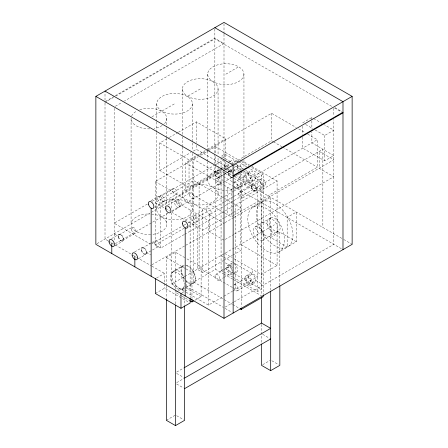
<?xml version="1.0" encoding="UTF-8"?>
<svg xmlns="http://www.w3.org/2000/svg" width="448" height="448" viewBox="0 0 448 448"><rect width="100%" height="100%" fill="white"/><g stroke="black" fill="none" stroke-linecap="round" stroke-linejoin="round"><path stroke-width="0.34" stroke-dasharray="2.24 1.68" d="M200.2 88.984L187.208 96.488M105.616 101.315L114.671 96.09M115.27 95.743L214.85 38.254L224 43.54L124.426 101.024M113.462 97.423L105.011 102.301L105.011 91.756M115.875 96.029L214.85 38.886L332.108 106.585M115.371 106.254L122.013 102.418M151.956 116.838L174.574 103.779M225.831 74.189L238.644 66.791M225.646 162.12L225.646 166.242L189.034 187.376L159.746 170.47L159.746 142.99L168.75 137.794M169.35 137.446L177.755 132.591M178.354 132.25L196.358 121.85L225.646 138.762L225.646 159.37M159.746 170.47L190.954 152.449M193.357 151.066L196.358 149.33L225.646 166.242M159.746 142.99L189.034 159.897L196.241 155.742M196.84 155.394L205.24 150.545M207.642 149.156L225.646 138.762M224.655 213.013L185.556 190.445L185.556 162.966L197.07 156.318M199.494 154.918L206.763 150.718M207.368 150.371L271.594 113.294L296.285 127.546M184.089 234.623L160.664 248.147L155.17 244.978L155.17 181.563L198.363 156.626M200.738 155.26L207.861 151.144M208.454 150.802L215.578 146.686L239.075 160.255M237.334 161.364L224.734 154.09L221.071 156.201L233.677 163.475M150.92 200.676L158.357 196.381M160.261 195.877L173.074 188.479M147.358 204.042L114.167 223.205L150.175 243.998M152.186 201.258L214.95 165.021M215.55 164.674L224 159.796M228.161 162.406L231.297 160.597M163.626 201.706A3.366 1.943 60 0 0 162.562 196.493A3.366 1.943 60 0 0 159.645 198.178A3.366 1.943 60 0 0 163.626 201.706L176.439 194.309A3.366 1.943 60 0 0 175.375 189.095A3.366 1.943 60 0 0 172.458 190.775A3.366 1.943 60 0 0 176.439 194.309M215.729 171.674L220.388 168.986M220.97 168.65L228.542 164.276M154.801 207.402L162.238 203.106M185.556 190.445L221.306 169.803M223.731 168.403L230.395 164.556M231 164.209L271.594 140.773L272.798 141.467M302.714 122.802L311.87 117.522L313.057 118.205M225.943 168.185L224.734 168.885L224.734 161.487M236.841 161.89L240.475 159.796M97.003 243.684L224 170.363M167.944 205.005L175.381 200.715M177.285 200.211L190.098 192.814M111.563 238.616L119 234.321M228.833 170.912L232.266 168.93M232.837 168.599L237.983 165.626A3.881 2.24 60 0 1 242.463 169.243M119.258 234.774L132.07 227.371M216.278 178.758L223.266 174.72M223.849 174.384L229.09 171.36M219.089 177.509A3.366 1.943 60 0 0 218.03 172.295A3.366 1.943 60 0 0 215.113 173.97A3.366 1.943 60 0 0 219.089 177.509L223.166 175.151M223.748 174.815L231.902 170.106M232.814 171.674L236.471 169.562M115.371 243.65L167.877 213.338M172.099 210.896L223.395 181.283M171.825 211.736L179.262 207.441M122.623 240.598L135.436 233.201M219.643 184.587L232.456 177.19M115.444 245.342L122.881 241.052M233.862 176.977L241.87 172.351M245.941 173.275L249.603 171.164M234.035 182.246L246.848 174.849M224.05 185.186L231.325 189.386L232.534 188.686M233.139 188.339L317.358 139.714L317.358 167.194L234.354 215.118M315.185 130.004L324.682 135.486L333.833 130.2L324.335 124.718M237.401 188.076L250.214 180.673M155.17 181.563L202.765 209.042L224.386 196.56M224.991 196.213L233.397 191.358M234.002 191.01L263.172 174.166L263.172 294.678M185.539 220.002L192.405 216.037M251.121 182.246L254.778 180.13M194.309 215.538L207.122 208.135M134.624 251.933L142.061 247.638M251.899 184.229L261.05 178.942M142.324 248.086L151.06 243.046M151.642 242.71L155.137 240.688M239.344 192.074L252.157 184.677M151.984 243.645L183.366 225.529M183.971 225.182L185.78 224.134M188.194 222.74L224.403 201.835M225.008 201.488L233.453 196.61M234.058 196.263L260.613 180.93L260.613 202.07M155.17 244.978L185.203 227.64M185.802 227.293L188.205 225.904M188.81 225.557L193.614 222.785L199.102 225.954M197.674 221.362L210.487 213.965M224 240.117L209.356 231.661L209.356 214.749L224.442 206.041M225.047 205.694L233.498 200.816M234.097 200.469L322.851 149.223L322.851 227.433M188.849 227.058L196.286 222.762M145.69 253.915L158.502 246.518M242.71 197.904L255.522 190.506M138.51 258.658L145.947 254.363M255.78 190.954L264.93 185.668M184.688 234.276L224.806 211.114M225.254 210.857L257.684 192.136L234.276 178.618M233.884 258.72L261.346 274.574L277.088 265.485L277.088 180.93L261.346 190.019L236.135 175.465M224.386 217.7L202.765 230.182L172.066 212.458M224.991 217.353L233.397 212.498M234.002 212.15L241.209 207.99L233.918 203.778M302.714 137.2L302.714 148.17L324.682 160.849L333.833 155.568L311.87 142.884L311.87 131.914M225.254 213.36L231.325 216.866L233.744 215.466M151.984 264.785L185.175 245.622M185.78 245.274L224.442 222.953M225.008 222.628L233.654 217.633M234.058 217.398L333.833 159.796L319.189 151.34L319.189 168.246L333.833 176.702L234.259 234.192M252.84 207.323L262.08 201.986M166.337 285.499L166.337 257.555L175.487 252.269L185.623 258.121M156.498 278.034L164.506 273.409L164.506 282.822M225.21 239.417L233.654 234.539M184.33 288.719A10.354 5.981 60 0 1 173.975 282.738A10.354 5.981 60 0 1 173.975 270.782L183.126 265.496M172.497 272.233L183.484 265.894M270.822 217.857L254.895 227.052L258.782 233.778M155.355 293.49L164.506 288.204L188.944 302.31M171.83 212.705L171.83 283.976L274.338 224.795M197.271 227.013L197.271 269.287L202.765 272.457L223.188 260.669M223.787 260.322L232.198 255.466M232.798 255.119L241.209 250.264L235.715 247.094M262.662 240.503L278.589 231.308M177.778 291.11L175.487 292.432L181.373 295.831M178.349 290.78L184.643 287.146M232.17 181.63L193.614 159.37L193.614 281.971L215.578 269.287L223.412 273.812M296.307 241.702L279.832 232.193L270.682 237.474L287.157 246.988L296.307 241.702L296.307 212.111L287.157 217.392L287.157 246.988M182.14 289.38L185.612 287.375M186.189 287.045L193.127 283.041M186.043 287.728L193.48 283.433M227.634 265.44L231.297 263.323M182.123 292.83L184.414 291.508M184.985 291.178L190.137 288.204L223.395 307.406M221.071 168.308L221.071 270.346L223.686 268.834M226.565 267.809L232.316 264.488M215.729 274.406L223.3 270.032M223.882 269.696L228.542 267.008M219.094 280.235L223.171 277.878M223.754 277.542L231.907 272.838M232.814 274.406L236.471 272.294M194.824 300.294L201.118 296.66L201.118 267.07L186.217 258.462M278.734 252.14A25.889 14.946 60 0 0 271.264 212.246A25.889 14.946 60 0 0 248.315 224.258A25.889 14.946 60 0 0 278.734 252.14L287.969 246.809M245.941 276.007L249.603 273.89M248.528 276.265A5.18 2.99 60 0 1 254.022 275.772A5.18 2.99 60 0 1 254.022 283.097A5.18 2.99 60 0 1 248.528 276.265L252.19 274.148L252.19 269.287M234.035 284.973L246.848 277.575M185.998 292.158L208.438 305.116L223.451 296.447M224.056 296.1L232.462 291.245M233.061 290.898L257.684 276.685L233.078 262.478M237.401 290.802L250.214 283.405M252.19 282.604L255.853 280.493L261.346 283.662M251.121 284.973L254.778 282.862M225.21 307.059L233.654 302.182M234.259 301.834L333.833 244.345L333.833 119.465M233.078 277.273L257.684 291.48L261.346 289.369L261.346 175.224L247.537 167.255M176.702 372.058L183.971 367.858M176.702 382.626L183.971 378.426M166.337 420.314L174.916 415.363M262.668 364.7L270.105 360.405M334.981 107.61L341.841 111.574M334.527 107.985L341.779 112.168M313.65 118.546L321.961 123.346M305.682 124.516L312.805 128.632M298.693 128.934L305.318 132.759M307.726 134.148L317.358 139.714M273.403 141.814L281.831 146.681M282.436 147.028L317.358 167.194M241.074 160.143L249.48 164.993M251.877 166.376L277.088 180.93M241.483 161.644L248.713 165.822M251.726 167.558L263.172 174.166M237.938 161.711L246.938 166.908M234.276 163.822L243.275 169.019M245.678 170.408L257.684 177.341L257.684 291.48M234.203 165.687L241.405 169.842M243.807 171.231L260.613 180.93M225.333 169.232L232.534 173.387M225.098 170.996L232.579 175.314M234.618 176.495L343.174 239.17M343.773 239.512L352.139 244.345M225.294 171.746L232.551 175.93M224.672 173.074L221.071 170.996L160.664 205.873L160.664 248.147M225.271 173.421L233.677 178.276M232.775 181.978L241.209 186.85L241.209 306.662M223.429 180.6L214.85 175.65L214.85 166.583M225.198 181.625L233.666 186.514M234.203 186.822L342.418 249.301M185.556 162.966L223.451 184.839M233.313 203.431L193.614 180.51L155.17 202.703L164.864 208.298M209.356 214.749L223.412 222.869M277.088 265.485L240.475 244.345L240.475 173.074M165.463 208.645L169.663 211.07M224.734 253.434L232.17 257.729M221.071 255.55L223.474 256.934M224.073 257.281L232.473 262.13M225.282 262.842L230.222 265.692M225.333 268.576L233.733 273.426M234.338 273.773L261.346 289.369M221.071 270.346L223.474 271.729M224.073 272.076L232.473 276.926M224.011 274.159L232.45 279.026M233.05 279.373L261.369 295.725M232.114 287.291L199.102 268.229L199.102 183.68M232.714 287.633L235.715 289.369L235.715 204.814M166.337 257.555L185.41 268.565M186.004 268.912L191.962 272.35L191.962 298.502M114.167 233.778L118.558 236.314M146.384 252.375L150.78 254.912M193.614 281.971L232.17 304.231M232.775 304.578L239.4 308.403M108.018 240.794L105.011 239.058L105.011 102.962M108.444 241.041L114.626 244.614M115.231 244.961L130.973 254.05M133.258 255.366L151.284 265.776M151.889 266.123L164.506 273.409M225.142 308.42L232.008 312.379M185.819 287.829L201.118 296.66M262.668 334.314L269.534 338.274M171.83 283.976L185.41 291.822M181.961 296.167L189.022 300.244M271.824 360.735L278.69 364.7M176.635 373.419L183.501 377.378M176.635 383.986L183.501 387.951M176.635 415.694L183.501 419.653M333.833 108.338L333.833 115.987M324.682 135.486L324.682 160.849M311.87 117.522L311.87 120.26M311.87 120.949L311.87 129.175M302.714 126.23L302.714 134.456M279.832 232.193L279.832 285.18M271.594 113.294L271.594 140.773M270.682 290.22L270.682 197.316L261.526 202.597L261.526 295.226M262.993 182.308L262.993 192.875M261.526 324.402L261.526 342.614M243.953 74.189A18.122 10.461 0 0 1 216.77 83.25A18.122 10.461 0 0 1 216.77 65.128A18.122 10.461 0 0 1 243.953 74.189L243.953 159.578M243.953 160.278L243.953 168.678M243.953 171.478L243.953 179.878M240.475 160.49L240.475 170.274M239.926 168.991L239.926 170.257M239.926 172.161L239.926 179.558M231.325 189.386L231.325 216.866M227.662 187.27L227.662 214.749M224.734 154.09L224.734 158.794M224 23.794L224 33.566M224 34.266L224 169.075M221.071 157.545L221.071 167.636M218.064 88.973L218.064 155.467M218.064 158.267L218.064 167.362M218.064 168.062L218.064 194.662M215.578 146.686L215.578 153.653M215.578 156.442L215.578 165.497M215.578 166.191L215.578 269.287M214.85 29.002L214.85 153.328M214.85 154.028L214.85 163.794M208.438 305.116L208.438 220.562L171.83 199.427L171.83 209.21M207.71 74.189L207.71 150.478M207.71 151.178L207.71 160.978M207.71 161.678L207.71 179.878M202.765 209.042L202.765 272.457M196.358 121.85L196.358 142.458M196.358 145.208L196.358 149.33M192.438 103.779A17.864 10.315 0 0 1 165.642 112.711A17.864 10.315 0 0 1 165.642 94.847A17.864 10.315 0 0 1 192.438 103.779L192.438 142.274M192.438 142.974L192.438 150.674M192.438 153.474L192.438 209.468A17.864 10.315 0 0 1 165.642 218.4A17.864 10.315 0 0 1 165.642 200.536A17.864 10.315 0 0 1 192.438 209.468M190.137 209.994L190.137 297.623M189.034 159.897L189.034 187.376M184.643 296.934L184.643 305.329M182.342 88.995L182.342 135.89M182.342 136.59L182.342 146.39M182.342 147.09L182.342 194.684M175.487 252.269L175.487 289.184M175.487 289.878L175.487 304.287M166.807 118.574L166.807 126.974M166.807 127.674L166.807 137.474M166.807 138.174L166.807 204.669M166.807 207.463L166.807 208.863M166.807 213.063L166.807 224.263A17.864 10.315 0 0 1 151.57 234.466M166.337 286.194L166.337 298.771M164.506 283.494L164.506 288.204M156.71 103.779L156.71 121.279M156.71 121.979L156.71 131.774M156.71 132.474L156.71 209.468M131.085 118.574L131.085 224.263M114.167 108.343L114.167 240.38M139.765 109.732A17.864 10.315 0 0 1 161.577 111.283A17.864 10.315 0 0 1 164.27 123.878M162.182 125.502A17.864 10.315 0 0 1 154.134 128.442M149.822 128.878A17.864 10.315 0 0 1 131.107 118.07M131.617 116.071A17.864 10.315 0 0 1 136.948 110.936M240.386 173.645A18.122 10.461 0 0 1 234.371 189.101M231.935 189.728A18.122 10.461 0 0 1 224.941 190.327M224.056 190.288A18.122 10.461 0 0 1 207.76 180.645A18.122 10.461 0 0 1 221.43 169.725M226.722 169.428A18.122 10.461 0 0 1 231.935 170.027M233.576 170.419A18.122 10.461 0 0 1 237.328 171.786M151.57 214.06A17.864 10.315 0 0 1 166.807 224.263M150.696 234.528A17.864 10.315 0 0 1 131.09 224.515A17.864 10.315 0 0 1 149.822 213.965M232.372 177.234A3.366 1.943 60 0 1 229.062 175.196A3.366 1.943 60 0 1 229.062 171.377A3.366 1.943 60 0 1 232.372 173.163M232.422 272.244A3.366 1.943 60 0 1 228.777 271.264A3.366 1.943 60 0 1 228.777 266.907A3.366 1.943 60 0 1 232.422 270.138M232.422 169.518A3.366 1.943 60 0 1 228.805 168.577M227.982 166.818A3.366 1.943 60 0 1 229.65 164.192M232.204 166.813A3.366 1.943 60 0 1 232.378 167.266M234.119 284.928A3.366 1.943 60 0 1 237.423 286.966A3.366 1.943 60 0 1 237.423 290.786A3.366 1.943 60 0 1 234.119 288.999M234.119 182.202A3.366 1.943 60 0 1 237.423 184.234A3.366 1.943 60 0 1 237.423 188.059A3.366 1.943 60 0 1 234.119 186.273M241.562 172.48A3.881 2.24 60 0 1 241.338 172.525M238.874 171.315A3.881 2.24 60 0 1 237.983 165.626M242.346 171.881A3.881 2.24 60 0 1 241.959 172.295M232.411 177.766A3.881 2.24 60 0 1 228.738 175.23A3.881 2.24 60 0 1 228.738 170.968A3.881 2.24 60 0 1 232.411 172.67M184.229 285.74A9.839 5.678 60 0 1 177.016 288.652A9.839 5.678 60 0 1 170.369 277.032L170.363 276.634A9.839 5.678 60 0 1 177.117 272.658A9.839 5.678 60 0 1 184.257 284.178M185.83 280.549A9.839 5.678 60 0 0 195.261 278.639L195.255 278.242A9.839 5.678 60 0 0 185.769 265.524M184.33 278.762A9.839 5.678 60 0 1 181.35 270.687L181.35 270.295A9.839 5.678 60 0 1 184.268 265.591M185.836 265.082A10.354 5.981 60 0 1 195.625 278.695A10.354 5.981 60 0 1 185.836 281.002M184.234 279.149A10.354 5.981 60 0 1 184.234 265.087M173.975 270.782A10.354 5.981 60 0 1 184.33 276.763M185.914 280.42A10.354 5.981 60 0 1 185.914 286.894M236.471 163.582A5.18 2.99 60 0 1 237.266 168.65A5.18 2.99 60 0 1 233.884 169.305M230.35 161.941A5.18 2.99 60 0 1 235.715 162.473M232.053 171.909A5.18 2.99 60 0 1 228.396 169.798M227.052 167.474A5.18 2.99 60 0 1 227.052 163.246M233.884 263.581A5.18 2.99 60 0 1 237.546 269.92A5.18 2.99 60 0 1 233.884 272.037M232.938 271.342A5.18 2.99 60 0 1 230.255 266.263A5.18 2.99 60 0 1 232.053 263.088M232.053 274.641A5.18 2.99 60 0 1 227.226 270.614A5.18 2.99 60 0 1 227.87 265.322A5.18 2.99 60 0 1 232.814 268.425M190.54 97.658A17.864 10.315 0 0 0 218.047 89.477A17.864 10.315 0 0 0 192.024 79.817A17.864 10.315 0 0 0 190.54 97.658M190.54 203.347A17.864 10.315 0 0 0 218.047 195.166A17.864 10.315 0 0 0 192.024 185.506A17.864 10.315 0 0 0 190.54 203.347M118.614 236.925A3.366 1.943 60 0 0 122.539 240.643A3.366 1.943 60 0 0 121.666 235.491A3.366 1.943 60 0 0 118.614 236.925M251.513 186.827A3.366 1.943 60 0 0 255.438 190.551A3.366 1.943 60 0 0 254.565 185.394A3.366 1.943 60 0 0 251.513 186.827M131.426 229.527A3.366 1.943 60 0 0 135.352 233.246A3.366 1.943 60 0 0 134.478 228.094A3.366 1.943 60 0 0 131.426 229.527M141.68 250.242A3.366 1.943 60 0 0 145.6 253.96A3.366 1.943 60 0 0 144.732 248.808A3.366 1.943 60 0 0 141.68 250.242M154.493 242.844A3.366 1.943 60 0 0 158.418 246.562A3.366 1.943 60 0 0 157.545 241.41A3.366 1.943 60 0 0 154.493 242.844M238.7 194.225A3.366 1.943 60 0 0 242.62 197.949A3.366 1.943 60 0 0 241.752 192.791A3.366 1.943 60 0 0 238.7 194.225M215.634 180.908A3.366 1.943 60 0 0 219.559 184.632A3.366 1.943 60 0 0 218.686 179.474A3.366 1.943 60 0 0 215.634 180.908M176.641 202.362A3.366 1.943 60 0 0 180.566 206.086A3.366 1.943 60 0 0 179.698 200.928A3.366 1.943 60 0 0 176.641 202.362M193.665 217.689A3.366 1.943 60 0 0 197.59 221.407A3.366 1.943 60 0 0 196.722 216.255A3.366 1.943 60 0 0 193.665 217.689M246.204 176.999A3.366 1.943 60 0 0 250.13 180.718A3.366 1.943 60 0 0 249.256 175.566A3.366 1.943 60 0 0 246.204 176.999M246.204 279.726A3.366 1.943 60 0 0 250.13 283.45A3.366 1.943 60 0 0 249.256 278.292A3.366 1.943 60 0 0 246.204 279.726M215.085 276.556A3.366 1.943 60 0 0 219.01 280.28A3.366 1.943 60 0 0 218.137 275.122A3.366 1.943 60 0 0 215.085 276.556M206.478 210.291A3.366 1.943 60 0 0 210.403 214.01A3.366 1.943 60 0 0 209.535 208.858A3.366 1.943 60 0 0 206.478 210.291M189.454 194.964A3.366 1.943 60 0 0 193.379 198.688A3.366 1.943 60 0 0 192.511 193.53A3.366 1.943 60 0 0 189.454 194.964M260.305 181.429A3.881 2.24 60 0 0 264.835 185.718A3.881 2.24 60 0 0 263.833 179.771A3.881 2.24 60 0 0 260.305 181.429M251.154 186.71A3.881 2.24 60 0 0 255.685 191.005A3.881 2.24 60 0 0 254.677 185.058A3.881 2.24 60 0 0 251.154 186.71M174.636 203.196A3.881 2.24 60 0 0 179.166 207.491A3.881 2.24 60 0 0 178.158 201.544A3.881 2.24 60 0 0 174.636 203.196M191.66 218.523A3.881 2.24 60 0 0 196.19 222.813A3.881 2.24 60 0 0 195.182 216.866A3.881 2.24 60 0 0 191.66 218.523M157.612 198.862A3.881 2.24 60 0 0 162.142 203.157A3.881 2.24 60 0 0 161.134 197.21A3.881 2.24 60 0 0 157.612 198.862M118.255 236.807A3.881 2.24 60 0 0 122.786 241.102A3.881 2.24 60 0 0 121.778 235.155A3.881 2.24 60 0 0 118.255 236.807M141.322 250.124A3.881 2.24 60 0 0 145.846 254.419A3.881 2.24 60 0 0 144.844 248.466A3.881 2.24 60 0 0 141.322 250.124M244.871 278.376A5.18 2.99 60 0 0 250.359 285.208A5.18 2.99 60 0 0 250.359 277.883A5.18 2.99 60 0 0 244.871 278.376M253.411 232.014A7.767 4.486 60 0 0 262.466 240.604A7.767 4.486 60 0 0 260.462 228.71A7.767 4.486 60 0 0 253.411 232.014M244.871 175.65A5.18 2.99 60 0 0 250.359 182.482A5.18 2.99 60 0 0 250.359 175.157A5.18 2.99 60 0 0 244.871 175.65M248.528 173.533A5.18 2.99 60 0 0 254.022 180.365A5.18 2.99 60 0 0 254.022 173.046A5.18 2.99 60 0 0 248.528 173.533M260.736 227.786A7.767 4.486 60 0 0 269.791 236.376A7.767 4.486 60 0 0 267.781 224.482A7.767 4.486 60 0 0 260.736 227.786M267.142 224.09A7.767 4.486 60 0 0 276.198 232.68A7.767 4.486 60 0 0 274.193 220.78A7.767 4.486 60 0 0 267.142 224.09M256.917 219.29A25.889 14.946 60 0 0 287.336 247.173A25.889 14.946 60 0 0 279.866 207.278A25.889 14.946 60 0 0 256.917 219.29M269.338 222.818A7.767 4.486 60 0 0 278.393 231.409A7.767 4.486 60 0 0 276.388 219.514A7.767 4.486 60 0 0 269.338 222.818"/><path stroke-width="0.67" d="M95.861 96.382L224 22.4L352.139 96.382L352.139 244.345L224 318.326L95.861 244.345L95.861 96.382L224 170.363L352.139 96.382M233.15 175.644L342.989 112.235M233.15 176.282L342.989 112.868M155.355 278.695L155.355 293.49L180.981 308.286L190.137 302.999L190.137 298.295M189.61 300.586L191.962 301.946L193.682 300.955M240.005 308.75L241.209 309.45L263.172 296.766L263.172 295.372M184.576 367.511L261.526 323.081L270.682 328.367L184.643 378.039M184.643 388.606L270.682 338.934M166.337 299.466L166.337 420.314L175.487 425.6L184.643 420.314L184.643 306.023M261.526 343.991L261.526 365.361L270.682 370.642L279.832 365.361L279.832 285.874M214.85 27.686L342.989 101.668L342.989 249.631M105.011 91.095L233.15 165.077L233.15 313.04M270.682 291.312L270.682 370.642M261.526 297.315L261.526 323.081M241.209 308.056L241.209 309.45M224 170.363L224 318.326M191.962 299.191L191.962 301.946M185.192 227.858L185.192 295.921M180.981 293.49L180.981 308.286M175.487 304.982L175.487 425.6M151.144 208.197L151.144 276.265M134.854 256.29L134.854 266.857M111.787 242.973L111.787 253.54M165.486 208.482A3.881 2.24 60 0 0 170.01 212.778A3.881 2.24 60 0 0 169.008 206.825A3.881 2.24 60 0 0 165.486 208.482M182.51 223.804A3.881 2.24 60 0 0 187.034 228.099A3.881 2.24 60 0 0 186.032 222.152A3.881 2.24 60 0 0 182.51 223.804M109.105 242.088A3.881 2.24 60 0 0 113.63 246.383A3.881 2.24 60 0 0 112.627 240.436A3.881 2.24 60 0 0 109.105 242.088M132.166 255.405A3.881 2.24 60 0 0 136.696 259.7A3.881 2.24 60 0 0 135.694 253.753A3.881 2.24 60 0 0 132.166 255.405M148.462 204.148A3.881 2.24 60 0 0 152.986 208.443A3.881 2.24 60 0 0 151.984 202.496A3.881 2.24 60 0 0 148.462 204.148"/></g></svg>
